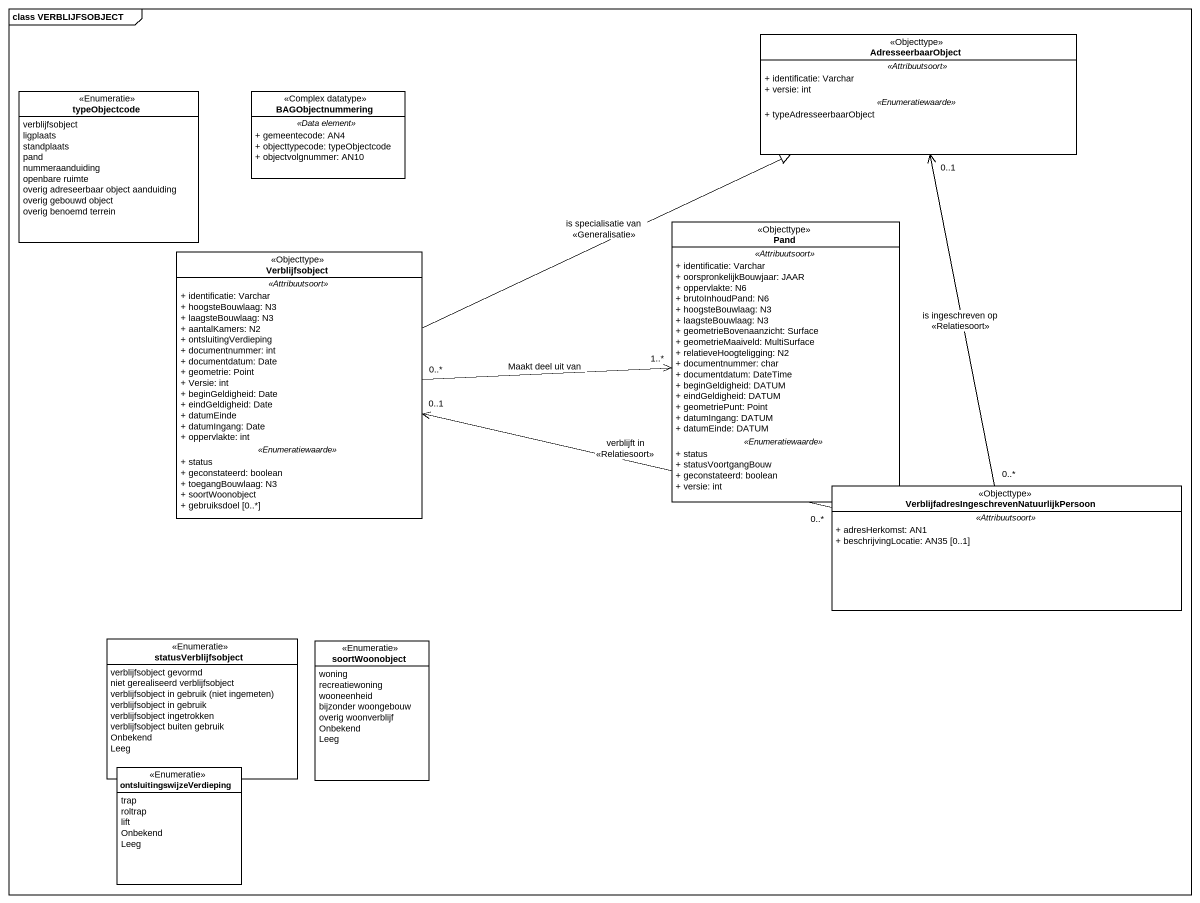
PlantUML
@startuml
mainframe class VERBLIJFSOBJECT
hide circle
hide empty members
skinparam classAttributeIconSize 0
class AdresseerbaarObject <<Objecttype>> {
  .. <<Attribuutsoort>> ..
  + identificatie: Varchar
  + versie: int
  .. <<Enumeratiewaarde>> ..
  + typeAdresseerbaarObject
}
enum typeObjectcode <<Enumeratie>> {
  verblijfsobject
  ligplaats
  standplaats
  pand
  nummeraanduiding
  openbare ruimte
  overig adreseerbaar object aanduiding
  overig gebouwd object
  overig benoemd terrein
}
class BAGObjectnummering <<Complex datatype>> {
  .. <<Data element>> ..
  + gemeentecode: AN4
  + objecttypecode: typeObjectcode
  + objectvolgnummer: AN10
}
class Pand <<Objecttype>> {
  .. <<Attribuutsoort>> ..
  + identificatie: Varchar
  + oorspronkelijkBouwjaar: JAAR
  + oppervlakte: N6
  + brutoInhoudPand: N6
  + hoogsteBouwlaag: N3
  + laagsteBouwlaag: N3
  + geometrieBovenaanzicht: Surface
  + geometrieMaaiveld: MultiSurface
  + relatieveHoogteligging: N2
  + documentnummer: char
  + documentdatum: DateTime
  + beginGeldigheid: DATUM
  + eindGeldigheid: DATUM
  + geometriePunt: Point
  + datumIngang: DATUM
  + datumEinde: DATUM
  .. <<Enumeratiewaarde>> ..
  + status
  + statusVoortgangBouw
  + geconstateerd: boolean
  + versie: int
}
class Verblijfsobject <<Objecttype>> {
  .. <<Attribuutsoort>> ..
  + identificatie: Varchar
  + hoogsteBouwlaag: N3
  + laagsteBouwlaag: N3
  + aantalKamers: N2
  + ontsluitingVerdieping
  + documentnummer: int
  + documentdatum: Date
  + geometrie: Point
  + Versie: int
  + beginGeldigheid: Date
  + eindGeldigheid: Date
  + datumEinde
  + datumIngang: Date
  + oppervlakte: int
  .. <<Enumeratiewaarde>> ..
  + status
  + geconstateerd: boolean
  + toegangBouwlaag: N3
  + soortWoonobject
  + gebruiksdoel [0..*]
}
class "VerblijfadresIngeschrevenNatuurlijkPersoon" as VerblijfadresIngeschrevenNat <<Objecttype>> {
  .. <<Attribuutsoort>> ..
  + adresHerkomst: AN1
  + beschrijvingLocatie: AN35 [0..1]
}
enum statusVerblijfsobject <<Enumeratie>> {
  verblijfsobject gevormd
  niet gerealiseerd verblijfsobject
  {field} verblijfsobject in gebruik (niet ingemeten)
  verblijfsobject in gebruik
  verblijfsobject ingetrokken
  verblijfsobject buiten gebruik
  Onbekend
  Leeg
}
enum soortWoonobject <<Enumeratie>> {
  woning
  recreatiewoning
  wooneenheid
  bijzonder woongebouw
  overig woonverblijf
  Onbekend
  Leeg
}
enum ontsluitingswijzeVerdieping <<Enumeratie>> {
  trap
  roltrap
  lift
  Onbekend
  Leeg
}
Verblijfsobject -right-|> AdresseerbaarObject : is specialisatie van\n<<Generalisatie>>
Verblijfsobject "0..*" -right-> "1..*" Pand : Maakt deel uit van
VerblijfadresIngeschrevenNat "0..*" -up-> "0..1" AdresseerbaarObject : is ingeschreven op\n<<Relatiesoort>>
VerblijfadresIngeschrevenNat "0..*" -left-> "0..1" Verblijfsobject : verblijft in\n<<Relatiesoort>>
@enduml
